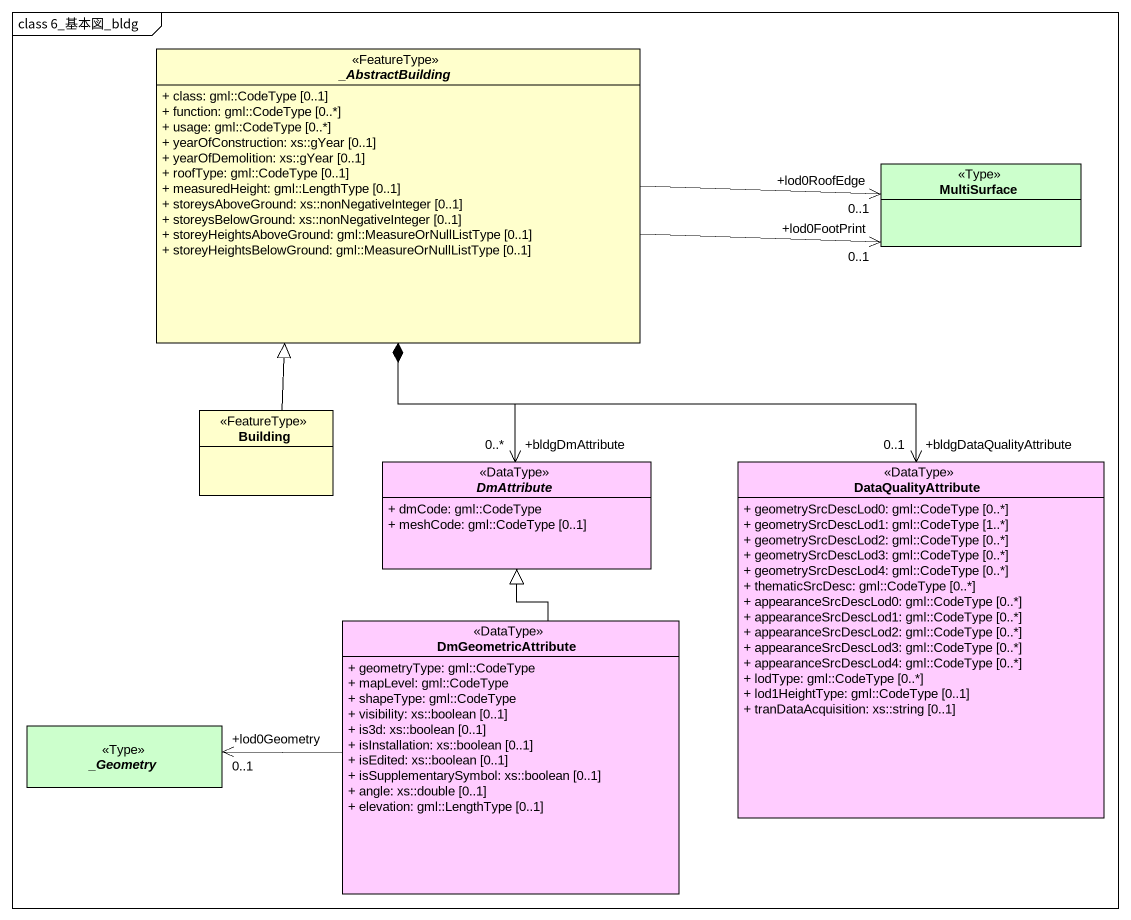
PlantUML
@startuml
mainframe class 6_基本図_bldg
hide circle
hide empty members
skinparam classAttributeIconSize 0
abstract class "_AbstractBuilding" as AbstractBuilding <<FeatureType>> #FFFFCC {
  + class: gml::CodeType [0..1]
  + function: gml::CodeType [0..*]
  + usage: gml::CodeType [0..*]
  + yearOfConstruction: xs::gYear [0..1]
  + yearOfDemolition: xs::gYear [0..1]
  + roofType: gml::CodeType [0..1]
  + measuredHeight: gml::LengthType [0..1]
  + storeysAboveGround: xs::nonNegativeInteger [0..1]
  + storeysBelowGround: xs::nonNegativeInteger [0..1]
  + storeyHeightsAboveGround: gml::MeasureOrNullListType [0..1]
  + storeyHeightsBelowGround: gml::MeasureOrNullListType [0..1]
}
class MultiSurface <<Type>> #CCFFCC
class Building <<FeatureType>> #FFFFCC
abstract class DmAttribute <<DataType>> #FFCCFF {
  + dmCode: gml::CodeType
  + meshCode: gml::CodeType [0..1]
}
class DataQualityAttribute <<DataType>> #FFCCFF {
  + geometrySrcDescLod0: gml::CodeType [0..*]
  + geometrySrcDescLod1: gml::CodeType [1..*]
  + geometrySrcDescLod2: gml::CodeType [0..*]
  + geometrySrcDescLod3: gml::CodeType [0..*]
  + geometrySrcDescLod4: gml::CodeType [0..*]
  + thematicSrcDesc: gml::CodeType [0..*]
  + appearanceSrcDescLod0: gml::CodeType [0..*]
  + appearanceSrcDescLod1: gml::CodeType [0..*]
  + appearanceSrcDescLod2: gml::CodeType [0..*]
  + appearanceSrcDescLod3: gml::CodeType [0..*]
  + appearanceSrcDescLod4: gml::CodeType [0..*]
  + lodType: gml::CodeType [0..*]
  + lod1HeightType: gml::CodeType [0..1]
  + tranDataAcquisition: xs::string [0..1]
}
class DmGeometricAttribute <<DataType>> #FFCCFF {
  + geometryType: gml::CodeType
  + mapLevel: gml::CodeType
  + shapeType: gml::CodeType
  + visibility: xs::boolean [0..1]
  + is3d: xs::boolean [0..1]
  + isInstallation: xs::boolean [0..1]
  + isEdited: xs::boolean [0..1]
  + isSupplementarySymbol: xs::boolean [0..1]
  + angle: xs::double [0..1]
  + elevation: gml::LengthType [0..1]
}
abstract class "_Geometry" as Geometry <<Type>> #CCFFCC
MultiSurface "+lod0RoofEdge\n0..1" <-left- AbstractBuilding
MultiSurface "+lod0FootPrint\n0..1" <-left- AbstractBuilding
Building -up-|> AbstractBuilding
DmAttribute "+bldgDmAttribute\n0..*" <-up-* AbstractBuilding
DataQualityAttribute "+bldgDataQualityAttribute\n0..1" <-up-* AbstractBuilding
DmGeometricAttribute -up-|> DmAttribute
Geometry "+lod0Geometry\n0..1" <-right- DmGeometricAttribute
@enduml
